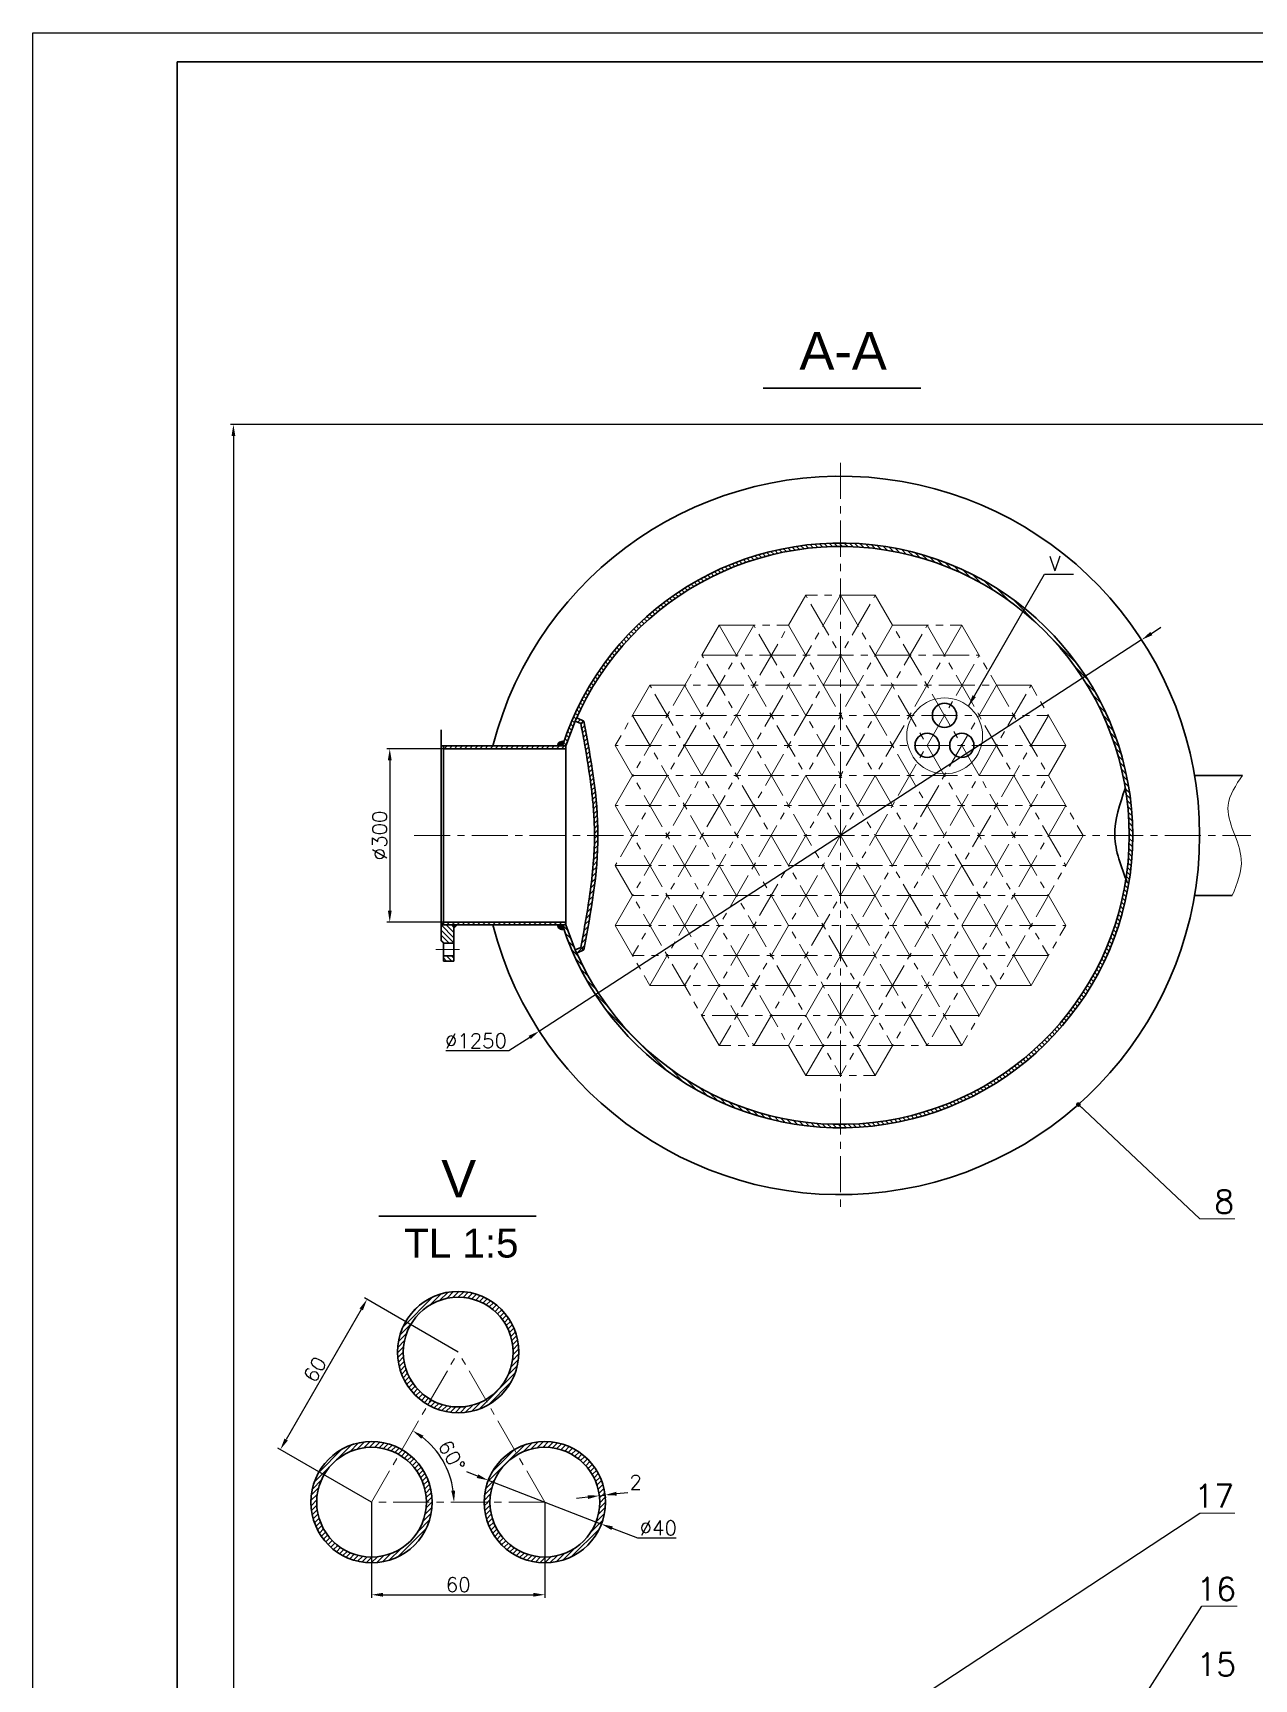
# Model space of a CAD drawing. Header units: inches. Extents: x -5714 to 3109, y 0 to 8400.
# Drawn here: x -5714 to -3599, y 5551 to 8400 of the extents above; entities that cross this region are included whole.
import ezdxf

# ---------------------------------------------------------------- set-up
doc = ezdxf.new("R2010")
doc.units = ezdxf.units.IN
doc.header["$LTSCALE"] = 50
doc.header["$MEASUREMENT"] = 0
doc.linetypes.add('CENTER', pattern=[2, 1.25, -0.25, 0.25, -0.25])
doc.layers.get('0').update_dxf_attribs({"plot": 0})
for name, color, linetype, lineweight in [('Dam', 2, 'Continuous', 30), ('kthuoc', 3, 'Continuous', 13), ('manh', 4, 'Continuous', 13), ('Net manh', 3, 'Continuous', 13), ('Tam', 1, 'CENTER', 13)]:
    doc.layers.add(name, color=color, linetype=linetype, lineweight=lineweight)
doc.styles.add('chu2.5', font='txt.shx', dxfattribs={"height": 25})
doc.styles.add('chu50', font='VNARIAL.ttf', dxfattribs={"height": 50})
doc.styles.add('chu65', font='VNARIAL.ttf', dxfattribs={"height": 65})
doc.dimstyles.new('kichthuoc2.5', dxfattribs={"dimtxt": 25, "dimasz": 20, "dimexe": 5, "dimexo": 0, "dimgap": 5, "dimtad": 1, "dimtoh": 1, "dimdec": 0, "dimzin": 0, "dimdsep": 46, "dimtxsty": 'chu2.5', "dimcen": 5, "dimclrd": 256, "dimclre": 256, "dimclrt": 256, "dimadec": 0, "dimazin": 0, "dimtfac": 1, "dimtdec": 0, "dimtmove": 0, "dimatfit": 0, "dimfxl": 0, "dimtolj": 1, "dimtzin": 0, "dimarcsym": 0})
pattern_1 = [(45, (-8503.195, 0), (-4.4194174, 4.4194174), [])]
pattern_2 = [(45, (-12717.783, -79.0285), (-4.4194174, 4.4194174), [])]

# ---------------------------------------------------------------- blocks, each defined once
blk = doc.blocks.new('*D67')
at = {"layer": 'DEFPOINTS', "color": 0}
for p in [(-4723, 5869.5), (-4723, 5869.5), (-4732.9, 5868.3)]:
    blk.add_point(p, dxfattribs=at)
at = {"layer": 'kthuoc', "lineweight": -2}
for p, q in [((-4732.9, 5868.3), (-4723, 5869.5)), ((-4723, 5869.5), (-4722.4, 5864.6)), ((-4703.1, 5871.9), (-4683.3, 5874.2)), ((-4752.8, 5866), (-4772.6, 5863.6)), ((-4732.9, 5868.3), (-4732.3, 5863.4))]:
    blk.add_line(p, q, dxfattribs=at)
at = {"layer": 'kthuoc'}
for points in [[(-4753.2, 5869.3), (-4752.4, 5862.7), (-4732.9, 5868.3)], [(-4703.5, 5875.2), (-4702.7, 5868.6), (-4723, 5869.5)]]:
    blk.add_solid(points, dxfattribs=at)
at = {"layer": 'kthuoc', "insert": (-4669.9, 5891.7), "char_height": 25, "attachment_point": 5, "style": 'chu2.5'}
blk.add_mtext('\\A1;2', dxfattribs=at)
blk = doc.blocks.new('*D66')
at = {"layer": 'DEFPOINTS', "color": 0}
for p in [(-4925.2, 5895), (-4729.3, 5819.3)]:
    blk.add_point(p, dxfattribs=at)
at = {"layer": 'kthuoc', "lineweight": -2}
for p, q in [((-4943.8, 5902.2), (-4962.5, 5909.4)), ((-4925.2, 5895), (-4729.3, 5819.3)), ((-4710.6, 5812.1), (-4667, 5795.2)), ((-4667, 5795.2), (-4599.5, 5795.2))]:
    blk.add_line(p, q, dxfattribs=at)
at = {"layer": 'kthuoc'}
for points in [[(-4942.6, 5905.3), (-4945.1, 5899.1), (-4925.2, 5895)], [(-4709.4, 5815.2), (-4711.8, 5809), (-4729.3, 5819.3)]]:
    blk.add_solid(points, dxfattribs=at)
at = {"layer": 'kthuoc', "insert": (-4630.7, 5812.7), "char_height": 25, "attachment_point": 5, "style": 'chu2.5'}
blk.add_mtext('\\A1;%%c40', dxfattribs=at)
blk = doc.blocks.new('*D57')
at = {"layer": 'DEFPOINTS', "color": 0}
for p in [(-5004, 7161.1), (-5095.7, 6861.1), (-5003.7, 6861.1)]:
    blk.add_point(p, dxfattribs=at)
at = {"layer": 'kthuoc', "lineweight": -2}
for p, q in [((-5004, 7161.1), (-5100.7, 7161.1)), ((-5095.7, 7141.1), (-5095.7, 6881.1)), ((-5003.7, 6861.1), (-5100.7, 6861.1))]:
    blk.add_line(p, q, dxfattribs=at)
at = {"layer": 'kthuoc'}
for points in [[(-5099, 7141.1), (-5092.4, 7141.1), (-5095.7, 7161.1)], [(-5099, 6881.1), (-5092.4, 6881.1), (-5095.7, 6861.1)]]:
    blk.add_solid(points, dxfattribs=at)
at = {"layer": 'kthuoc', "insert": (-5113.2, 7011.1), "char_height": 25, "attachment_point": 5, "rotation": 90, "style": 'chu2.5'}
blk.add_mtext('\\A1;%%c300', dxfattribs=at)
blk = doc.blocks.new('*D8')
at = {"layer": 'DEFPOINTS', "color": 0}
for p in [(-3443.8, 7722.2), (-5366.4, 968.1), (-4789, 968.1)]:
    blk.add_point(p, dxfattribs=at)
at = {"layer": 'kthuoc', "lineweight": -2}
for p, q in [((-3443.8, 7722.2), (-5371.4, 7722.2)), ((-5366.4, 7702.2), (-5366.4, 988.1)), ((-4789, 968.1), (-5371.4, 968.1))]:
    blk.add_line(p, q, dxfattribs=at)
at = {"layer": 'kthuoc'}
for points in [[(-5369.7, 7702.2), (-5363.1, 7702.2), (-5366.4, 7722.2)], [(-5369.7, 988.1), (-5363.1, 988.1), (-5366.4, 968.1)]]:
    blk.add_solid(points, dxfattribs=at)
at = {"layer": 'kthuoc', "insert": (-5383.9, 4345.1), "char_height": 25, "attachment_point": 5, "rotation": 90, "style": 'chu2.5'}
blk.add_mtext('\\A1;7800', dxfattribs=at)
blk = doc.blocks.new('*D22')
at = {"layer": 'DEFPOINTS', "color": 0}
for p in [(-4977.2, 6116.9), (-4993, 5906), (-5127.2, 5857.1), (-5127.2, 5857.1), (-4827.2, 5857.1)]:
    blk.add_point(p, dxfattribs=at)
at = {"layer": 'kthuoc', "lineweight": -2}
blk.add_arc((-5127.2, 5857.1), 142.9, 8.0277, 51.9723, dxfattribs=at)
at = {"layer": 'kthuoc'}
for points in [[(-5041.1, 5966.9), (-5037.4, 5972.4), (-5055.8, 5980.9)], [(-4982.5, 5877.3), (-4989.1, 5876.8), (-4984.4, 5857.1)]]:
    blk.add_solid(points, dxfattribs=at)
at = {"layer": 'kthuoc', "insert": (-4988.4, 5937.3), "char_height": 25, "attachment_point": 5, "rotation": 300, "style": 'chu2.5'}
blk.add_mtext('\\A1;60°', dxfattribs=at)
blk = doc.blocks.new('*D21')
at = {"layer": 'DEFPOINTS', "color": 0}
for p in [(-5127.2, 5857.1), (-4827.2, 5857.1), (-4827.2, 5696.9)]:
    blk.add_point(p, dxfattribs=at)
at = {"layer": 'kthuoc', "lineweight": -2}
for p, q in [((-5127.2, 5857.1), (-5127.2, 5691.9)), ((-4827.2, 5857.1), (-4827.2, 5691.9)), ((-5107.2, 5696.9), (-4847.2, 5696.9))]:
    blk.add_line(p, q, dxfattribs=at)
at = {"layer": 'kthuoc'}
for points in [[(-5107.2, 5700.3), (-5107.2, 5693.6), (-5127.2, 5696.9)], [(-4847.2, 5700.3), (-4847.2, 5693.6), (-4827.2, 5696.9)]]:
    blk.add_solid(points, dxfattribs=at)
at = {"layer": 'kthuoc', "insert": (-4977.2, 5714.4), "char_height": 25, "attachment_point": 5, "style": 'chu2.5'}
blk.add_mtext('\\A1;60', dxfattribs=at)
blk = doc.blocks.new('*D20')
at = {"layer": 'DEFPOINTS', "color": 0}
for p in [(-4977.2, 6116.9), (-5285.1, 5948.3), (-5127.2, 5857.1)]:
    blk.add_point(p, dxfattribs=at)
at = {"layer": 'kthuoc', "lineweight": -2}
for p, q in [((-5145.1, 6190.7), (-5275.1, 5965.6)), ((-4977.2, 6116.9), (-5139.4, 6210.6)), ((-5127.2, 5857.1), (-5289.4, 5950.8))]:
    blk.add_line(p, q, dxfattribs=at)
at = {"layer": 'kthuoc'}
for points in [[(-5148, 6192.4), (-5142.2, 6189.1), (-5135.1, 6208.1)], [(-5278, 5967.2), (-5272.2, 5963.9), (-5285.1, 5948.3)]]:
    blk.add_solid(points, dxfattribs=at)
at = {"layer": 'kthuoc', "insert": (-5225.2, 6086.9), "char_height": 25, "attachment_point": 5, "rotation": 60, "style": 'chu2.5'}
blk.add_mtext('\\A1;60', dxfattribs=at)
blk = doc.blocks.new('*D73')
at = {"layer": 'DEFPOINTS', "color": 0}
for p in [(-3793.8, 7349.6), (-4836.7, 6672.5)]:
    blk.add_point(p, dxfattribs=at)
at = {"layer": 'kthuoc', "lineweight": -2}
for p, q in [((-3777, 7360.5), (-3760.3, 7371.4)), ((-3793.8, 7349.6), (-4836.7, 6672.5)), ((-4889.4, 6638.2), (-4998.6, 6638.2)), ((-4853.4, 6661.6), (-4889.4, 6638.2))]:
    blk.add_line(p, q, dxfattribs=at)
at = {"layer": 'kthuoc'}
for points in [[(-3778.9, 7363.3), (-3775.2, 7357.7), (-3793.8, 7349.6)], [(-4855.2, 6664.4), (-4851.6, 6658.8), (-4836.7, 6672.5)]]:
    blk.add_solid(points, dxfattribs=at)
at = {"layer": 'kthuoc', "insert": (-4946.5, 6655.7), "char_height": 25, "attachment_point": 5, "style": 'chu2.5'}
blk.add_mtext('\\A1;%%c1250', dxfattribs=at)

msp = doc.modelspace()

# ---------------------------------------------------------------- hatches: boundary and pattern name
at = {"layer": 'kthuoc'}
h = msp.add_hatch(dxfattribs=at)
h.set_pattern_fill('ANSI31', color=256, scale=50, angle=90, style=0)
h.set_pattern_definition([(135, (-8503.195, 0), (-4.4194174, -4.4194174), [])])
h.paths.add_polyline_path([(-4315.2, 7511.1), (-4315.2, 7517.1, 0.325702), (-4796.9, 7166.1), (-4790.6, 7166.1, -0.324634)])
h.paths.add_polyline_path([(-3815.2, 7011.1), (-3809.2, 7011.1, 0.414214), (-4315.2, 7517.1), (-4315.2, 7511.1, -0.414214)])
h.paths.add_polyline_path([(-3809.2, 7011.1), (-3815.2, 7011.1, -0.414214), (-4315.2, 6511.1), (-4315.2, 6505.1, 0.414214)])
h.paths.add_polyline_path([(-4315.2, 6505.1), (-4315.2, 6511.1, -0.324634), (-4790.6, 6856.1), (-4796.9, 6856.1, 0.325702)])
h = msp.add_hatch(dxfattribs=at)
h.set_pattern_fill('ANSI31', color=256, scale=50, style=0)
h.set_pattern_definition(pattern_1)
edge = h.paths.add_edge_path()
edge.add_spline(control_points=[(-4735.2, 7011.1), (-4735.2, 7077.1), (-4747.4, 7143.1), (-4759.5, 7209.1)], knot_values=[0, 0, 0, 0, 199.47815, 199.47815, 199.47815, 199.47815], degree=3, periodic=0)
edge.add_line((-4759.5, 7209.1), (-4764.8, 7204.9))
edge.add_spline(control_points=[(-4764.8, 7204.9), (-4763.1, 7195.4), (-4760.7, 7182.8), (-4754.1, 7145), (-4750, 7119.9), (-4745.6, 7084.9), (-4744.6, 7074.9), (-4742.7, 7053.5), (-4742, 7042), (-4741.4, 7024.1), (-4741.2, 7017.6), (-4741.2, 7011.1)], knot_values=[0, 0, 0, 0, 38.090952, 38.090952, 114.272857, 114.272857, 144.618328, 144.618328, 179.602306, 179.602306, 199.478157, 199.478157, 199.478157, 199.478157], degree=3, periodic=0)
edge.add_line((-4741.2, 7011.1), (-4735.2, 7011.1))
edge = h.paths.add_edge_path()
edge.add_spline(control_points=[(-4759.5, 6813.1), (-4747.4, 6879.1), (-4735.2, 6945.1), (-4735.2, 7011.1)], knot_values=[199.47815, 199.47815, 199.47815, 199.47815, 398.956301, 398.956301, 398.956301, 398.956301], degree=3, periodic=0)
edge.add_line((-4735.2, 7011.1), (-4741.2, 7011.1))
edge.add_spline(control_points=[(-4741.2, 7011.1), (-4741.2, 7010.9), (-4741.2, 7010.8), (-4741.2, 6996.5), (-4741.8, 6982.3), (-4745.3, 6934), (-4750.3, 6899.8), (-4758.9, 6849.5), (-4761.8, 6833.4), (-4764.8, 6817.2)], knot_values=[199.478157, 199.478157, 199.478157, 199.478157, 199.823454, 199.823454, 243.171559, 243.171559, 347.063481, 347.063481, 395.823126, 395.823126, 395.823126, 395.823126], degree=3, periodic=0)
edge.add_line((-4764.8, 6817.2), (-4759.5, 6813.1))
h.paths.add_polyline_path([(-4771.9, 7214.6, 0.003), (-4774.3, 7209.1), (-4764.8, 7204.9), (-4759.5, 7209.1)])
h.paths.add_polyline_path([(-4764.8, 6817.2), (-4774.3, 6813, 0.003), (-4771.9, 6807.5), (-4759.5, 6813.1)])
h = msp.add_hatch(dxfattribs=at)
h.set_pattern_fill('ANSI31', color=256, scale=50, style=0)
h.set_pattern_definition(pattern_1)
h.paths.add_polyline_path([(-4790.6, 7166.1), (-5002.7, 7166.1), (-5002.7, 7161.1), (-4792.2, 7161.1, -0.002625)])
for points in [[(-4794.2, 7174.1, 0.511272), (-4805.4, 7166.1), (-4796.9, 7166.1, -0.004185)], [(-5006.7, 6856.1), (-5002.7, 6856.1), (-5002.7, 6860.1)], [(-4984.7, 6850.1), (-4978.7, 6856.1), (-4984.7, 6856.1)], [(-4794.2, 6848, -0.511272), (-4805.4, 6856.1), (-4796.9, 6856.1, 0.004185)]]:
    msp.add_hatch(color=256, dxfattribs=at).paths.add_polyline_path(points)
h = msp.add_hatch(dxfattribs=at)
h.set_pattern_fill('ANSI31', color=256, scale=50, angle=90, style=0)
h.set_pattern_definition([(135, (2653.384, 1246.63), (-4.4194174, -4.4194174), [])])
h.paths.add_polyline_path([(-4984.7, 6856.1), (-5006.7, 6856.1), (-5006.7, 6828.6), (-5002.7, 6824.6), (-4984.7, 6824.6)])
h.paths.add_polyline_path([(-5002.7, 6802.6), (-5002.7, 6793.6), (-4984.7, 6793.6), (-4984.7, 6802.6)])
h = msp.add_hatch(dxfattribs=at)
h.set_pattern_fill('ANSI31', color=256, scale=50, style=0)
h.set_pattern_definition(pattern_1)
h.paths.add_polyline_path([(-4792.2, 6861.1), (-5002.7, 6861.1), (-5002.7, 6856.1), (-4790.6, 6856.1, -0.002625)])
h = msp.add_hatch(dxfattribs=at)
h.set_pattern_fill('ANSI31', color=256, scale=50, style=0)
h.set_pattern_definition(pattern_2)
h.paths.add_polyline_path([(-4924.7, 6026), (-4929.7, 6034.7, -0.267949), (-5024.7, 6034.7), (-5029.7, 6026, 0.267949)])
h.paths.add_polyline_path([(-5072.2, 6116.9, -1), (-4882.2, 6116.9, -0.267949), (-4929.7, 6034.7), (-4924.7, 6026, 0.267949), (-4872.2, 6116.9, 1), (-5082.2, 6116.9, 0.267949), (-5029.7, 6026), (-5024.7, 6034.7, -0.267949)])
h = msp.add_hatch(dxfattribs=at)
h.set_pattern_fill('ANSI31', color=256, scale=50, style=0)
h.set_pattern_definition(pattern_2)
h.paths.add_polyline_path([(-5232.2, 5857.1, 1), (-5022.2, 5857.1), (-5032.2, 5857.1, -1), (-5222.2, 5857.1, -0.57735), (-5079.7, 5939.4), (-5074.7, 5948.1, 0.57735)])
h.paths.add_polyline_path([(-5074.7, 5948.1), (-5079.7, 5939.4, -0.267949), (-5032.2, 5857.1), (-5022.2, 5857.1, 0.267949)], flags=17)
h = msp.add_hatch(dxfattribs=at)
h.set_pattern_fill('ANSI31', color=256, scale=50, style=0)
h.set_pattern_definition(pattern_2)
h.paths.add_polyline_path([(-4732.2, 5857.1, -1), (-4922.2, 5857.1), (-4932.2, 5857.1, 1), (-4722.2, 5857.1, 0.57735), (-4879.7, 5948.1), (-4874.7, 5939.4, -0.57735)])
h = msp.add_hatch(dxfattribs=at)
h.set_pattern_fill('ANSI31', color=256, scale=50, style=0)
h.set_pattern_definition(pattern_1)
h.paths.add_polyline_path([(-4874.7, 5939.4), (-4879.7, 5948.1, 0.267949), (-4932.2, 5857.1), (-4922.2, 5857.1, -0.267949)])

# ---------------------------------------------------------------- linework, layer by layer
msp.add_lwpolyline([(-5713.6, 0), (-5713.6, 8400), (226.4, 8400), (226.4, 0), (-5713.6, 0)], close=True)
at = {"layer": 'Dam'}
for p, q in [((-5463.6, 8350), (176.4, 8350)), ((-5463.6, 50), (-5463.6, 8350)), ((-4448.9, 7785.2), (-4176.3, 7785.2)), ((-4764.8, 7204.9), (-4774.4, 7209.1)), ((-4759.5, 7209.1), (-4771.9, 7214.6)), ((-4764.8, 7204.9), (-4759.5, 7209.1)), ((-5006.7, 7193.6), (-5006.7, 7011.1)), ((-4790.6, 7166.1), (-5006.7, 7166.1)), ((-5002.7, 7166.1), (-5002.7, 7011.1)), ((-5002.7, 7161.1), (-4790.6, 7161.1)), ((-4790.6, 7166.1), (-4790.6, 7011.1)), ((-3619, 7115.1), (-3702.3, 7115.1)), ((-5006.7, 6828.6), (-5006.7, 7011.1)), ((-5002.7, 6856.1), (-5002.7, 7011.1)), ((-4790.6, 6856.1), (-4790.6, 7011.1)), ((-3636.9, 6907.1), (-3702.3, 6907.1)), ((-5006.7, 6856.1), (-5002.7, 6860.1)), ((-4790.6, 6856.1), (-5006.7, 6856.1)), ((-5002.7, 6861.1), (-4790.6, 6861.1)), ((-4984.7, 6850.8), (-4978.7, 6856.1)), ((-4984.7, 6793.6), (-4984.7, 6856.1)), ((-5002.7, 6824.6), (-5006.7, 6828.6)), ((-5002.7, 6793.6), (-5002.7, 6824.6)), ((-4984.7, 6824.6), (-5002.7, 6824.6)), ((-4764.8, 6817.2), (-4774.4, 6813)), ((-4759.5, 6813.1), (-4771.9, 6807.5)), ((-4759.5, 6813.1), (-4764.8, 6817.2)), ((-4984.7, 6802.6), (-5002.7, 6802.6)), ((-4984.7, 6793.6), (-5002.7, 6793.6)), ((-5114.5, 6352.4), (-4841.9, 6352.4)), ((-5100.5, 6352.4), (-4959.6, 6352.4))]:
    msp.add_line(p, q, dxfattribs=at)
for centre, radius in [((-4135.2, 7218.9), 21), ((-4165.2, 7166.9), 21), ((-4105.2, 7166.9), 21), ((-4977.2, 6116.9), 105), ((-4977.2, 6116.9), 95), ((-5127.2, 5857.1), 105), ((-4827.2, 5857.1), 105), ((-5127.2, 5857.1), 95), ((-4827.2, 5857.1), 95)]:
    msp.add_circle(centre, radius, dxfattribs=at)
for radius, start, end in [(621.7, 194.4368, 165.5632), (506, 197.8378, 162.1622), (500, 198.0592, 161.9408)]:
    msp.add_arc((-4315.2, 7011.1), radius, start, end, dxfattribs=at)
for points in [[(-4759.5, 7209.1), (-4735.2, 7011.1), (-4759.5, 6813.1)], [(-3818.8, 6929.9), (-3840.2, 7011.1), (-3822, 7093.2)]]:
    msp.add_spline(points, degree=3, dxfattribs=at)
msp.add_open_spline([(-4764.8, 7204.9), (-4763.1, 7195.4), (-4760.7, 7182.8), (-4754.1, 7145), (-4750, 7119.9), (-4745.6, 7084.9), (-4744.6, 7074.9), (-4742.7, 7053.5), (-4742, 7042), (-4741.4, 7023.9), (-4741.2, 7017.3), (-4741.2, 6996.5), (-4741.8, 6982.3), (-4745.3, 6934), (-4750.3, 6899.8), (-4758.9, 6849.5), (-4761.8, 6833.4), (-4764.8, 6817.2)], degree=3, knots=[0, 0, 0, 0, 38.090952, 38.090952, 114.272857, 114.272857, 144.618328, 144.618328, 179.602306, 179.602306, 199.823454, 199.823454, 243.171559, 243.171559, 347.063481, 347.063481, 395.823126, 395.823126, 395.823126, 395.823126], dxfattribs=at)
at = {"layer": 'kthuoc'}
for p, q in [((-3692.9, 6347.7), (-3632.2, 6347.7)), ((-3692.9, 5838.2), (-3632.2, 5838.2)), ((-3689.3, 5677.3), (-3628.6, 5677.3))]:
    msp.add_line(p, q, dxfattribs=at)
msp.add_circle((-4134.8, 7183.4), 65.7, dxfattribs=at)
for centre, start, end in [((-4796.9, 7166.1), 71.6826, 180.0001), ((-4796.9, 6856.1), 179.9999, 288.3174)]:
    msp.add_arc(centre, 8.47, start, end, dxfattribs=at)
msp.add_spline([(-3619, 7115.1), (-3644.1, 7063.6), (-3621.2, 6969.9), (-3636.9, 6907.1)], degree=3, dxfattribs=at)
at = {"layer": 'Tam'}
for p, q in [((-4315.2, 7656), (-4315.2, 6357.5)), ((-4705.2, 6855.2), (-4375.2, 7426.7)), ((-4315.2, 7426.7), (-4675.2, 6803.2)), ((-4645.2, 6751.2), (-4255.2, 7426.7)), ((-4375.2, 7426.7), (-4405.2, 7374.8)), ((-3985.2, 6751.2), (-4375.2, 7426.7)), ((-4255.2, 7426.7), (-4375.2, 7426.7)), ((-4315.2, 7426.7), (-3955.2, 6803.2)), ((-3925.2, 6855.2), (-4255.2, 7426.7)), ((-4225.2, 7374.8), (-4255.2, 7426.7)), ((-4465.2, 7374.8), (-4705.2, 6959.1)), ((-4705.2, 7063), (-4525.2, 7374.8)), ((-4225.2, 7374.8), (-4585.2, 6751.2)), ((-4555.2, 6699.3), (-4165.2, 7374.8)), ((-4105.2, 7374.8), (-4525.2, 6647.3)), ((-4525.2, 7374.8), (-4105.2, 6647.3)), ((-4525.2, 7374.8), (-4405.2, 7374.8)), ((-4075.2, 6699.3), (-4465.2, 7374.8)), ((-4405.2, 7374.8), (-4045.2, 6751.2)), ((-4225.2, 7374.8), (-4105.2, 7374.8)), ((-4165.2, 7374.8), (-3925.2, 6959.1)), ((-4105.2, 7374.8), (-3895.2, 7011.1)), ((-4555.2, 7322.8), (-4075.2, 7322.8)), ((-4165.2, 6647.3), (-4555.2, 7322.8)), ((-4465.2, 6647.3), (-4075.2, 7322.8)), ((-4645.2, 7270.9), (-4705.2, 7166.9)), ((-4645.2, 7270.9), (-4045.2, 7270.9)), ((-4255.2, 6595.4), (-4645.2, 7270.9)), ((-4585.2, 7270.9), (-4225.2, 6647.3)), ((-4045.2, 7270.9), (-4405.2, 6647.3)), ((-4375.2, 6595.4), (-3985.2, 7270.9)), ((-3985.2, 7270.9), (-4045.2, 7270.9)), ((-3925.2, 7166.9), (-3985.2, 7270.9)), ((-4675.2, 7218.9), (-3955.2, 7218.9)), ((-4675.2, 7218.9), (-4315.2, 6595.4)), ((-3955.2, 7218.9), (-4315.2, 6595.4)), ((-3925.2, 7166.9), (-4705.2, 7166.9)), ((-4705.2, 7166.9), (-4375.2, 6595.4)), ((-4255.2, 6595.4), (-3925.2, 7166.9)), ((-4675.2, 7115), (-3955.2, 7115)), ((-3925.2, 7063), (-4705.2, 7063)), ((-4705.2, 7063), (-4465.2, 6647.3)), ((-3925.2, 7063), (-4165.2, 6647.3)), ((-5053.6, 7011.1), (-3604.9, 7011.1)), ((-3895.2, 7011.1), (-4105.2, 6647.3)), ((-4705.2, 6959.1), (-3925.2, 6959.1)), ((-4525.2, 6647.3), (-4705.2, 6959.1)), ((-3955.2, 6907.1), (-4675.2, 6907.1)), ((-4705.2, 6855.2), (-3925.2, 6855.2)), ((-4705.2, 6855.2), (-4645.2, 6751.2)), ((-3985.2, 6751.2), (-3925.2, 6855.2)), ((-4975, 6813.6), (-5015.7, 6813.6)), ((-4976, 6813.6), (-5011.8, 6813.6)), ((-3955.2, 6803.2), (-4675.2, 6803.2)), ((-4645.2, 6751.2), (-3985.2, 6751.2)), ((-4075.2, 6699.3), (-4555.2, 6699.3)), ((-4105.2, 6647.3), (-4525.2, 6647.3)), ((-4375.2, 6595.4), (-4255.2, 6595.4)), ((-5127.2, 5857.1), (-4977.2, 6116.9)), ((-4827.2, 5857.1), (-4977.2, 6116.9)), ((-4827.2, 5857.1), (-5127.2, 5857.1))]:
    msp.add_line(p, q, dxfattribs=at)

# ---------------------------------------------------------------- texts
at = {"layer": 'kthuoc', "insert": (-3953.6, 7494.2), "char_height": 25, "attachment_point": 1, "style": 'chu2.5'}
msp.add_mtext('V', dxfattribs=at)
at = {"layer": 'manh', "char_height": 40, "attachment_point": 9, "style": 'chu2.5'}
for s, insert in [('8', (-3633.9, 6357.3)), ('17', (-3633.9, 5847.8)), ('16', (-3630.3, 5686.9)), ('15', (-3630.3, 5556.4))]:
    msp.add_mtext(s, dxfattribs=dict(at, insert=insert))
at = {"layer": 'Net manh'}
for s, insert, char_height, width, attachment_point, style in [('A-A', (-4310.7, 7849.8), 65, 383.94, 5, 'chu65'), ('V', (-4976.3, 6417), 65, 383.94, 5, 'chu65'), ('TL 1:5', (-5070.8, 6330.5), 50, 530.059, 1, 'chu50')]:
    msp.add_mtext(s, dxfattribs=dict(at, insert=insert, char_height=char_height, width=width, attachment_point=attachment_point, style=style))

# ---------------------------------------------------------------- dimensions: what is measured, and where the dimension line sits
at = {"layer": 'kthuoc'}
for base, p1, p2, text, picture, middle in [((-5366.4, 968.1), (-3443.8, 7722.2), (-4789, 968.1), '7800', '*D8', (-5383.9, 4345.1)), ((-5095.7, 6861.1), (-5004, 7161.1), (-5003.7, 6861.1), '%%c<>', '*D57', (-5113.2, 7011.1))]:
    dim = msp.add_linear_dim(base=base, p1=p1, p2=p2, angle=90, text=text, dimstyle='kichthuoc2.5', dxfattribs=at)
    dim.commit()
    dim.dimension.update_dxf_attribs({"geometry": picture, "text_midpoint": middle})
for p1, p2, text, picture, middle in [((-3793.8, 7349.6), (-4836.7, 6672.5), '%%c1250', '*D73', (-4946.5, 6638.2)), ((-4925.2, 5895), (-4729.3, 5819.3), '%%c40', '*D66', (-4630.7, 5795.2))]:
    dim = msp.add_diameter_dim_2p(p1=p1, p2=p2, text=text, dimstyle='kichthuoc2.5', dxfattribs=at)
    dim.commit()
    dim.dimension.update_dxf_attribs({"geometry": picture, "text_midpoint": middle, "dimtype": 163})
for p1, p2, distance, picture, middle in [((-4977.2, 6116.9), (-5127.2, 5857.1), -182.3, '*D20', (-5225.2, 6086.9)), ((-5127.2, 5857.1), (-4827.2, 5857.1), -160.2, '*D21', (-4977.2, 5714.4))]:
    dim = msp.add_aligned_dim(p1=p1, p2=p2, distance=distance, dimstyle='kichthuoc2.5', override={"dimlfac": 0.2}, dxfattribs=at)
    dim.commit()
    dim.dimension.update_dxf_attribs({"geometry": picture, "text_midpoint": middle})
dim = msp.add_angular_dim_2l(base=(-4993, 5906), line1=((-4827.2, 5857.1), (-5127.2, 5857.1)), line2=((-5127.2, 5857.1), (-4977.2, 6116.9)), dimstyle='kichthuoc2.5', dxfattribs=at)
dim.commit()
dim.dimension.update_dxf_attribs({"geometry": '*D22', "text_midpoint": (-4988.4, 5937.3)})
dim = msp.add_aligned_dim(p1=(-4732.9, 5868.3), p2=(-4723, 5869.5), distance=0, text='2', dimstyle='kichthuoc2.5', dxfattribs=at)
dim.commit()
dim.dimension.update_dxf_attribs({"geometry": '*D67', "text_midpoint": (-4669.9, 5891.7)})

# ---------------------------------------------------------------- leaders
at = {"layer": 'kthuoc', "annotation_type": 0, "has_hookline": 1, "hookline_direction": 0, "text_width": 25}
msp.add_leader([(-4093.8, 7234.7), (-3961.8, 7463.2), (-3941.8, 7463.2)], dimstyle='kichthuoc2.5', dxfattribs=at)
at = {"layer": 'kthuoc'}
for points in [[(-3903.4, 6545.3), (-3692.9, 6347.7)], [(-4242.7, 5477.3), (-3692.9, 5838.2)], [(-3922.1, 5313.1), (-3689.3, 5677.3)]]:
    msp.add_leader(points, dimstyle='kichthuoc2.5', override={"dimasz": 8, "dimtad": 0, "dimldrblk": 'Dot'}, dxfattribs=at)

doc.saveas('drawing.dxf')
